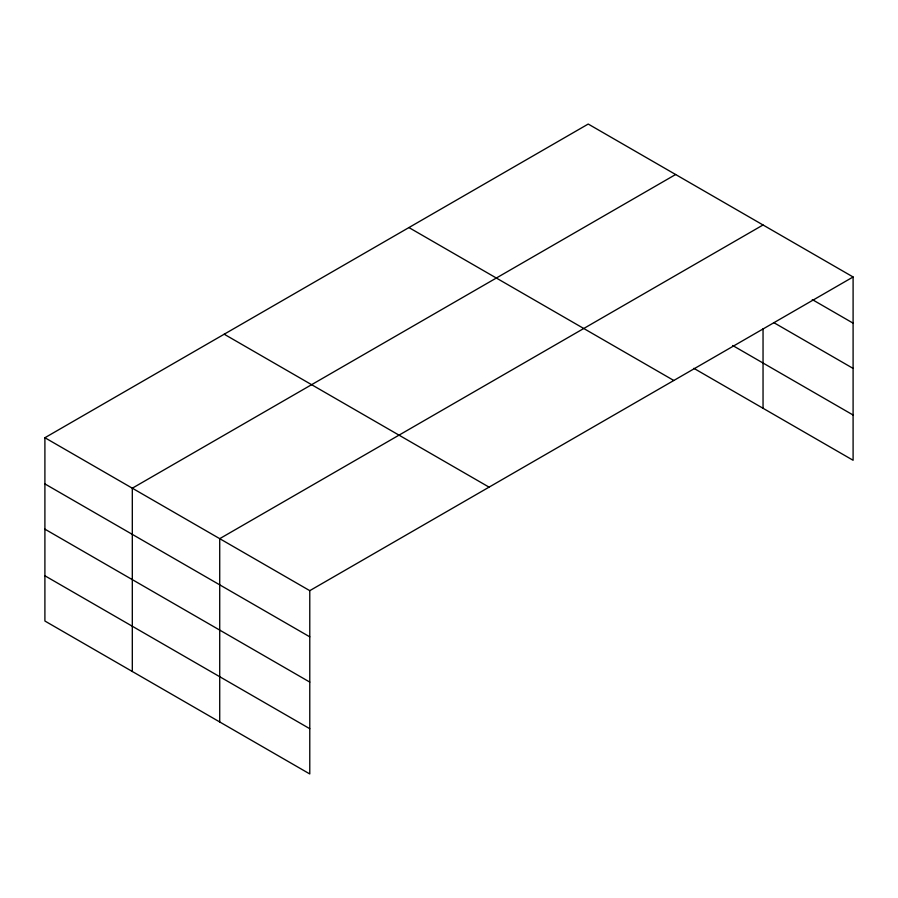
<?xml version="1.0" encoding="UTF-8"?>
<svg xmlns="http://www.w3.org/2000/svg" width="898" height="898" viewBox="0 0 898 898"><rect width="100%" height="100%" fill="white"/><g stroke="black" fill="none" stroke-linecap="round" stroke-linejoin="round"><path stroke-width="1.35" d="M853.1 276.977L588.224 124.047L44.9 437.73L44.9 621.023L309.776 773.953L309.776 590.66L853.1 276.977L853.1 460.27L693.84 368.326M675.633 174.515L132.309 488.198L132.309 671.491M763.042 224.983L219.718 538.665L219.718 721.958M812.275 299.584L853.1 323.157M773.851 322.651L853.1 368.404M732.689 345.506L853.1 415.022M408.927 227.564L673.803 380.483M224.197 334.213L489.073 487.143M44.9 437.73L309.776 590.66M44.9 483.91L309.776 636.839M44.9 529.158L309.776 682.087M44.9 575.775L309.776 728.705M763.042 328.747L763.042 408.276"/></g></svg>
